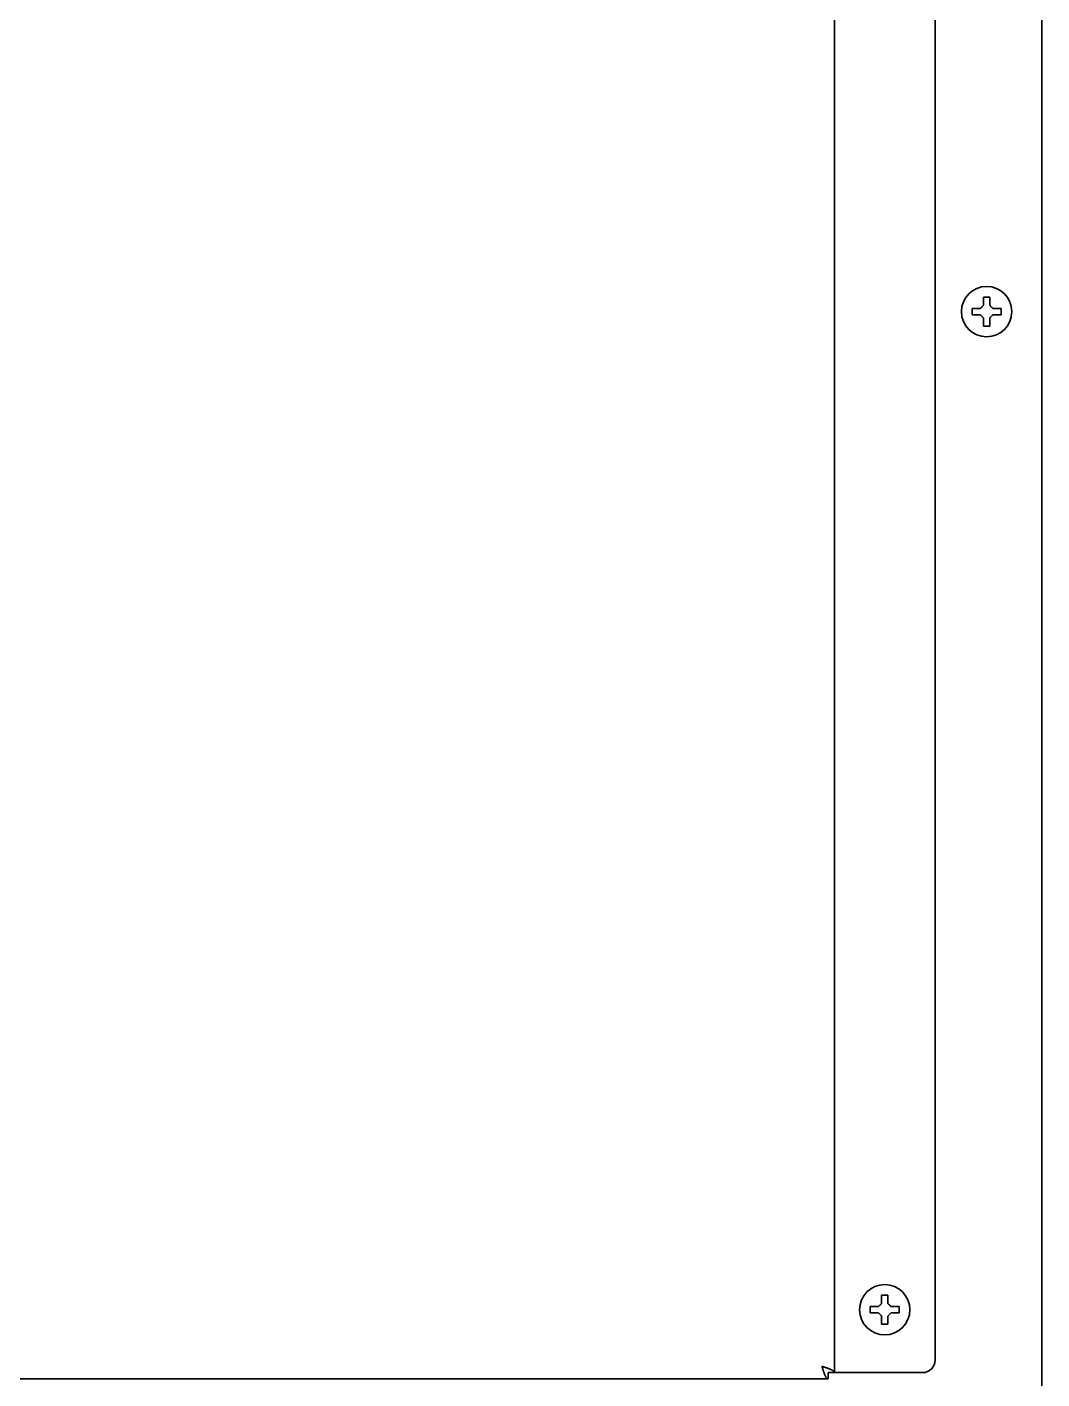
# Model space of a CAD drawing. Extents: x 5997 to 10491, y -672 to 3220.
# Drawn here: x 6697.1 to 6858.6, y 1393.1 to 1608.1 of the extents above; entities that cross this region are included whole.
import ezdxf

# ---------------------------------------------------------------- set-up
doc = ezdxf.new("R2010")
doc.units = 0
doc.header["$LTSCALE"] = 5
doc.layers.add('1', color=7, linetype='CONTINUOUS', true_color=0xffffff)

msp = doc.modelspace()

# ---------------------------------------------------------------- linework, layer by layer
at = {"layer": '1', "color": 7, "linetype": 'Continuous', "lineweight": 35}
for p, q in [((6858.57, 1905.36), (6858.57, 1373.93)), ((6825.57, 1394.13), (6825.57, 1901.44)), ((6841.57, 1897.83), (6841.57, 1396.13)), ((6849.27, 1565.13), (6849.77, 1565.13)), ((6849.77, 1565.13), (6850.27, 1565.13)), ((6849.77, 1560.53), (6849.27, 1560.53)), ((6850.27, 1560.53), (6849.77, 1560.53)), ((6831.27, 1404.13), (6831.27, 1404.63)), ((6831.27, 1403.63), (6831.27, 1404.13)), ((6835.87, 1404.63), (6835.87, 1404.13)), ((6835.87, 1404.13), (6835.87, 1403.63)), ((6032.57, 1393.13), (6824.57, 1393.13)), ((6825.57, 1394.13), (6824.57, 1394.13)), ((6824.57, 1393.13), (6824.57, 1394.13)), ((6826.57, 1394.13), (6825.57, 1394.13)), ((6839.57, 1394.13), (6826.57, 1394.13))]:
    msp.add_line(p, q, dxfattribs=at)
for centre in [(6849.77, 1562.83), (6833.57, 1404.13)]:
    msp.add_circle(centre, 4, dxfattribs=at)
msp.add_arc((6839.57, 1396.13), 2, 270, 0, dxfattribs=at)
for points in [[(6849.27, 1563.83), (6849.27, 1563.88), (6849.27, 1563.99), (6849.27, 1564.15), (6849.27, 1564.31), (6849.27, 1564.46), (6849.27, 1564.62), (6849.27, 1564.77), (6849.27, 1564.94), (6849.27, 1565.06), (6849.27, 1565.13)], [(6847.47, 1562.33), (6847.47, 1562.49), (6847.47, 1562.83), (6847.47, 1563.16), (6847.47, 1563.33)], [(6848.77, 1563.33), (6848.8, 1563.35), (6848.85, 1563.4), (6848.92, 1563.48), (6849, 1563.55), (6849.07, 1563.62), (6849.13, 1563.69), (6849.2, 1563.76), (6849.25, 1563.8), (6849.27, 1563.83)], [(6850.27, 1563.83), (6850.3, 1563.8), (6850.34, 1563.75), (6850.42, 1563.68), (6850.49, 1563.61), (6850.56, 1563.54), (6850.63, 1563.47), (6850.7, 1563.4), (6850.75, 1563.35), (6850.77, 1563.33)], [(6850.77, 1563.33), (6850.83, 1563.33), (6850.94, 1563.33), (6851.1, 1563.33), (6851.26, 1563.33), (6851.41, 1563.33), (6851.56, 1563.33), (6851.72, 1563.33), (6851.89, 1563.33), (6852.01, 1563.33), (6852.07, 1563.33)], [(6852.07, 1563.33), (6852.07, 1563.16), (6852.07, 1562.83), (6852.07, 1562.49), (6852.07, 1562.33)], [(6848.77, 1562.33), (6848.72, 1562.33), (6848.61, 1562.33), (6848.45, 1562.33), (6848.29, 1562.33), (6848.13, 1562.33), (6847.98, 1562.33), (6847.83, 1562.33), (6847.66, 1562.33), (6847.54, 1562.33), (6847.47, 1562.33)], [(6849.27, 1561.83), (6849.25, 1561.85), (6849.2, 1561.9), (6849.13, 1561.97), (6849.06, 1562.04), (6848.99, 1562.11), (6848.92, 1562.18), (6848.84, 1562.25), (6848.8, 1562.3), (6848.77, 1562.33)], [(6850.77, 1562.33), (6850.75, 1562.3), (6850.7, 1562.25), (6850.62, 1562.18), (6850.55, 1562.1), (6850.48, 1562.03), (6850.41, 1561.96), (6850.34, 1561.9), (6850.3, 1561.85), (6850.27, 1561.83)], [(6850.27, 1561.83), (6850.27, 1561.77), (6850.27, 1561.66), (6850.27, 1561.5), (6850.27, 1561.34), (6850.27, 1561.19), (6850.27, 1561.04), (6850.27, 1560.88), (6850.27, 1560.71), (6850.27, 1560.59), (6850.27, 1560.53)], [(6833.07, 1405.13), (6833.07, 1405.18), (6833.07, 1405.29), (6833.07, 1405.45), (6833.07, 1405.61), (6833.07, 1405.76), (6833.07, 1405.92), (6833.07, 1406.07), (6833.07, 1406.24), (6833.07, 1406.36), (6833.07, 1406.43)], [(6833.07, 1406.43), (6833.24, 1406.43), (6833.57, 1406.43), (6833.91, 1406.43), (6834.07, 1406.43)], [(6832.57, 1403.63), (6832.52, 1403.63), (6832.41, 1403.63), (6832.25, 1403.63), (6832.09, 1403.63), (6831.93, 1403.63), (6831.78, 1403.63), (6831.63, 1403.63), (6831.46, 1403.63), (6831.34, 1403.63), (6831.27, 1403.63)], [(6832.57, 1404.63), (6832.6, 1404.65), (6832.64, 1404.7), (6832.72, 1404.77), (6832.79, 1404.84), (6832.86, 1404.91), (6832.93, 1404.98), (6833, 1405.05), (6833.05, 1405.1), (6833.07, 1405.13)], [(6833.07, 1403.13), (6833.05, 1403.15), (6833, 1403.2), (6832.92, 1403.28), (6832.85, 1403.35), (6832.78, 1403.42), (6832.71, 1403.49), (6832.64, 1403.56), (6832.6, 1403.6), (6832.57, 1403.63)], [(6834.07, 1405.13), (6834.1, 1405.1), (6834.15, 1405.05), (6834.22, 1404.98), (6834.3, 1404.9), (6834.37, 1404.83), (6834.44, 1404.76), (6834.5, 1404.7), (6834.55, 1404.65), (6834.57, 1404.63)], [(6834.57, 1403.63), (6834.55, 1403.6), (6834.5, 1403.55), (6834.43, 1403.48), (6834.36, 1403.41), (6834.29, 1403.34), (6834.22, 1403.27), (6834.14, 1403.2), (6834.1, 1403.15), (6834.07, 1403.13)], [(6834.57, 1404.63), (6834.63, 1404.63), (6834.74, 1404.63), (6834.9, 1404.63), (6835.06, 1404.63), (6835.21, 1404.63), (6835.36, 1404.63), (6835.52, 1404.63), (6835.69, 1404.63), (6835.81, 1404.63), (6835.87, 1404.63)], [(6834.07, 1401.83), (6833.91, 1401.83), (6833.57, 1401.83), (6833.24, 1401.83), (6833.07, 1401.83)], [(6834.07, 1403.13), (6834.07, 1403.07), (6834.07, 1402.96), (6834.07, 1402.8), (6834.07, 1402.64), (6834.07, 1402.49), (6834.07, 1402.34), (6834.07, 1402.18), (6834.07, 1402.01), (6834.07, 1401.89), (6834.07, 1401.83)], [(6823.57, 1395.13), (6823.6, 1395.05), (6823.64, 1394.9), (6823.72, 1394.68), (6823.79, 1394.46), (6823.86, 1394.26), (6823.93, 1394.06), (6824, 1393.88), (6824.07, 1393.71), (6824.14, 1393.56), (6824.22, 1393.43), (6824.29, 1393.32), (6824.36, 1393.23), (6824.43, 1393.17), (6824.5, 1393.13), (6824.55, 1393.13), (6824.57, 1393.13)], [(6823.57, 1395.13), (6823.65, 1395.1), (6823.8, 1395.05), (6824.02, 1394.98), (6824.23, 1394.91), (6824.44, 1394.84), (6824.64, 1394.77), (6824.82, 1394.7), (6824.99, 1394.63), (6825.14, 1394.55), (6825.27, 1394.48), (6825.38, 1394.41), (6825.46, 1394.34), (6825.53, 1394.27), (6825.56, 1394.2), (6825.57, 1394.15), (6825.57, 1394.13)]]:
    msp.add_open_spline(points, degree=3, dxfattribs=at)
for points in [[(6850.27, 1565.13), (6850.27, 1564.92), (6850.27, 1564.71), (6850.27, 1564.39), (6850.27, 1564.28), (6850.27, 1564.05), (6850.27, 1563.94), (6850.27, 1563.83)], [(6847.47, 1563.33), (6847.68, 1563.33), (6847.89, 1563.33), (6848.21, 1563.33), (6848.32, 1563.33), (6848.54, 1563.33), (6848.66, 1563.33), (6848.77, 1563.33)], [(6849.27, 1560.53), (6849.27, 1560.73), (6849.27, 1560.94), (6849.27, 1561.26), (6849.27, 1561.37), (6849.27, 1561.6), (6849.27, 1561.71), (6849.27, 1561.83)], [(6852.07, 1562.33), (6851.87, 1562.33), (6851.66, 1562.33), (6851.34, 1562.33), (6851.23, 1562.33), (6851, 1562.33), (6850.89, 1562.33), (6850.77, 1562.33)], [(6834.07, 1406.43), (6834.07, 1406.22), (6834.07, 1406.01), (6834.07, 1405.69), (6834.07, 1405.58), (6834.07, 1405.35), (6834.07, 1405.24), (6834.07, 1405.13)], [(6831.27, 1404.63), (6831.48, 1404.63), (6831.69, 1404.63), (6832.01, 1404.63), (6832.12, 1404.63), (6832.34, 1404.63), (6832.46, 1404.63), (6832.57, 1404.63)], [(6835.87, 1403.63), (6835.67, 1403.63), (6835.46, 1403.63), (6835.14, 1403.63), (6835.03, 1403.63), (6834.8, 1403.63), (6834.69, 1403.63), (6834.57, 1403.63)], [(6833.07, 1401.83), (6833.07, 1402.03), (6833.07, 1402.24), (6833.07, 1402.56), (6833.07, 1402.67), (6833.07, 1402.9), (6833.07, 1403.01), (6833.07, 1403.13)]]:
    msp.add_open_spline(points, degree=3, knots=[0, 0, 0, 0, 0.5, 0.5, 0.75, 0.75, 1, 1, 1, 1], dxfattribs=at)

doc.saveas('drawing.dxf')
